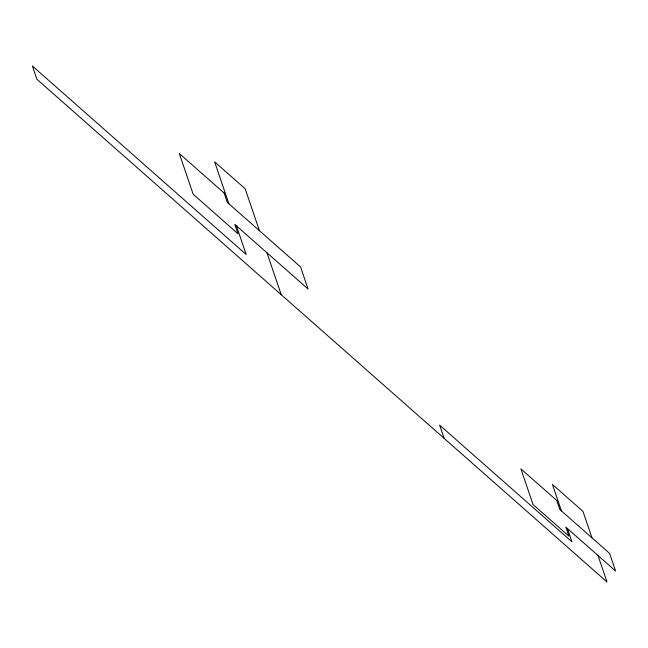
<?xml version="1.0" encoding="UTF-8"?>
<svg xmlns="http://www.w3.org/2000/svg" width="648" height="648" viewBox="0 0 648 648"><rect width="100%" height="100%" fill="white"/><g stroke="black" fill="none" stroke-linecap="round" stroke-linejoin="round"><path stroke-width="0.97" d="M591.98 537.848L582.965 511.361L552.42 484.429L561.443 510.916M597.991 555.506L607.006 581.985L36.912 79.258L32.4 66.015L246.191 254.534L236.423 225.844M567.454 528.574L571.957 541.817L439.611 425.104L444.123 438.348M259.443 230.704L245.171 188.771L214.626 161.838L228.906 203.772M266.96 252.777L281.24 294.71M224.095 192.991L179.302 153.495L193.177 194.246L237.97 233.75L234.795 224.411L308.059 289.016L300.542 266.944L227.278 202.338L224.095 192.991M556.745 500.475L520.911 468.869L533.053 504.541L568.887 536.139L565.826 527.132L615.6 571.026L609.59 553.368L559.815 509.474L556.745 500.475"/></g></svg>
